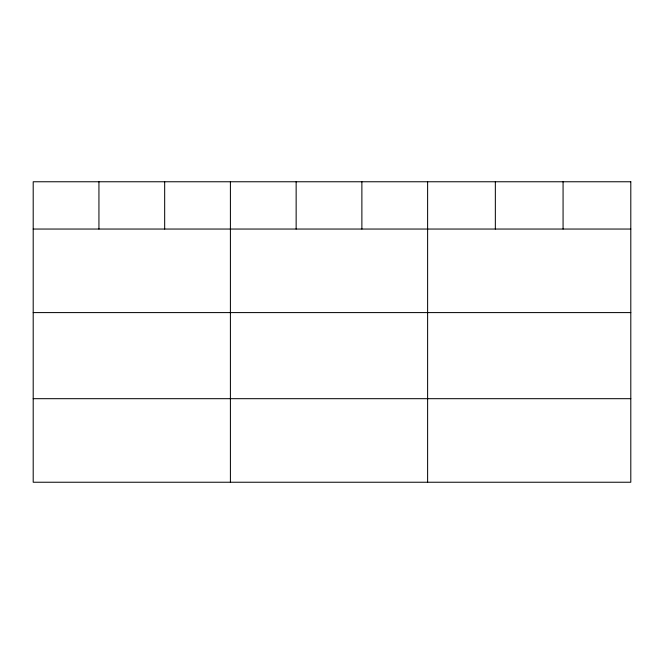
<?xml version="1.0" encoding="UTF-8"?>
<svg xmlns="http://www.w3.org/2000/svg" width="664" height="664" viewBox="0 0 664 664"><rect width="100%" height="100%" fill="white"/><g stroke="black" fill="none" stroke-linecap="round" stroke-linejoin="round"><path stroke-width="1" d="M33.2 229.047L630.8 229.047M33.2 312.595L630.8 312.595M33.2 398.682L630.8 398.682M563.072 181.762L563.072 229.047M495.344 181.762L495.344 229.047M427.616 181.762L427.616 482.238M361.88 181.762L361.88 229.047M296.144 181.762L296.144 229.047M230.408 181.762L230.408 482.238M164.672 181.762L164.672 229.047M98.936 181.762L98.936 229.047M630.8 181.762L33.2 181.762L33.2 482.238L630.8 482.238L630.8 181.762"/></g></svg>
